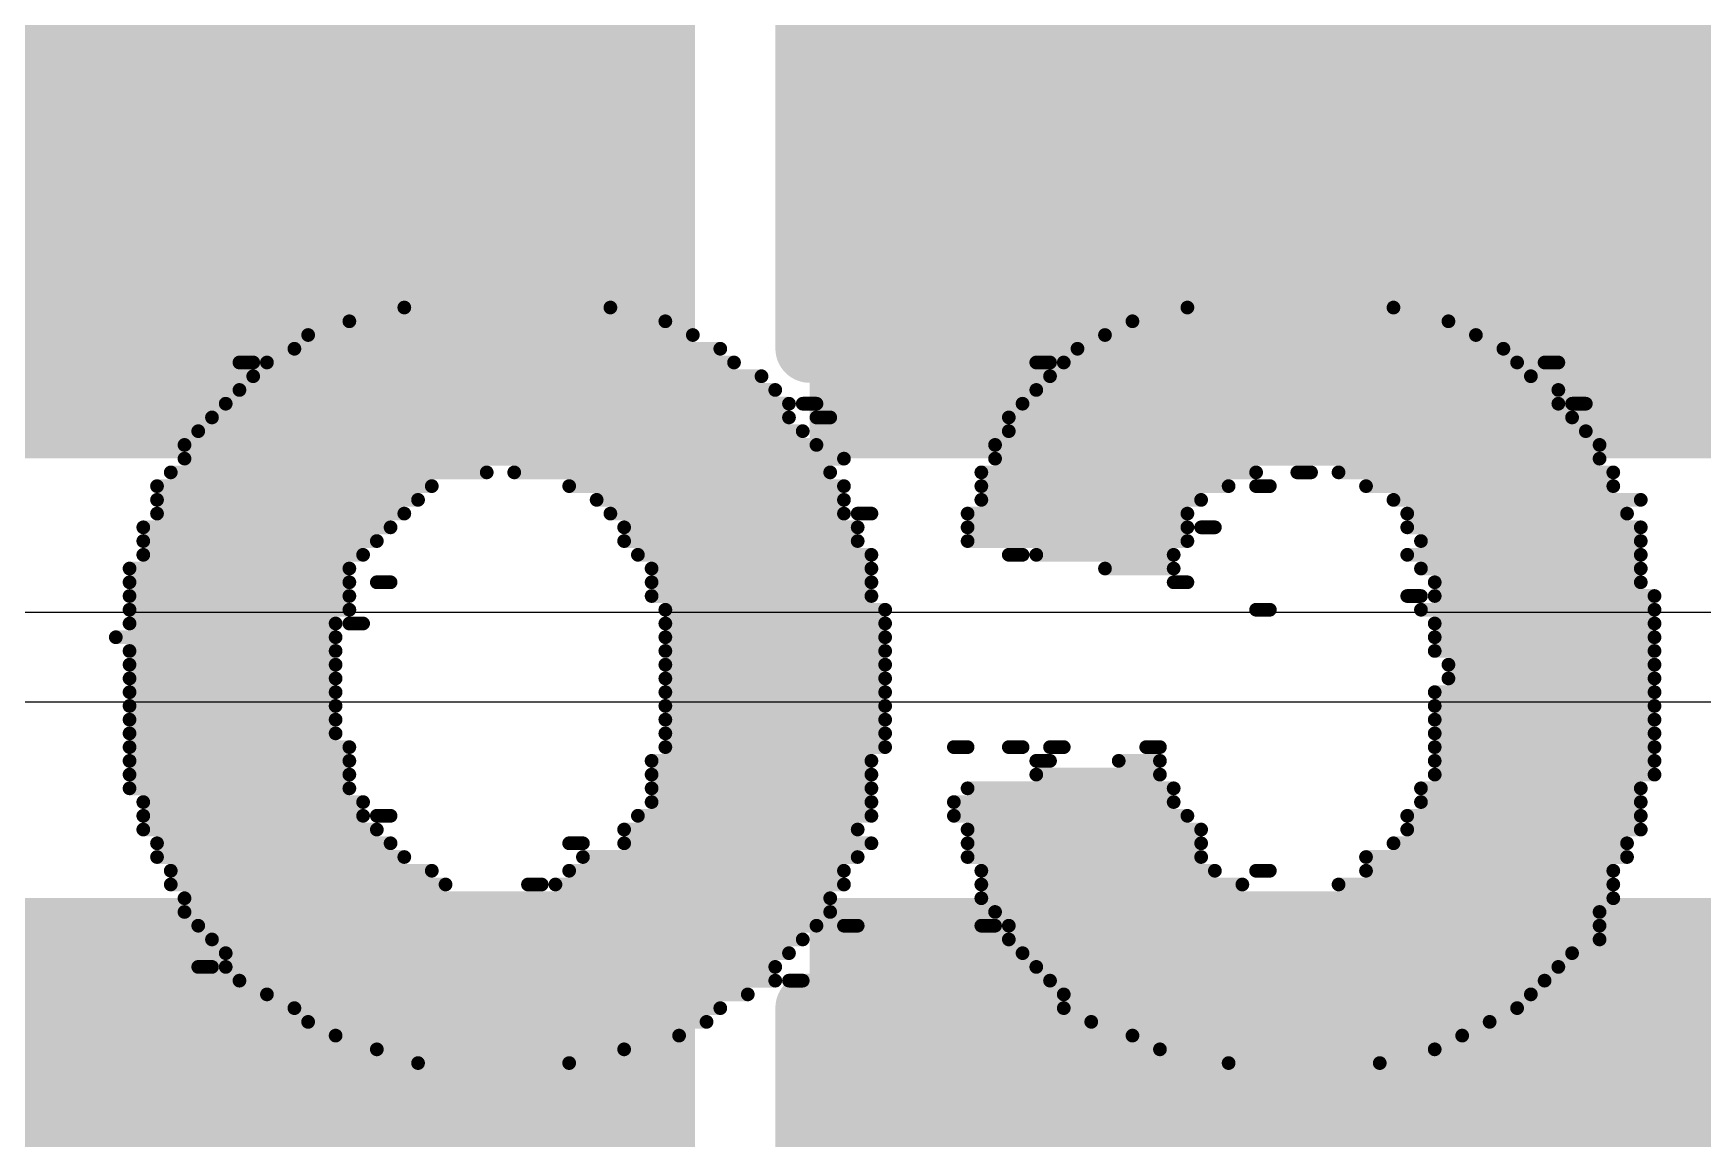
# Model space of a CAD drawing. Header units: inches. Extents: x -5 to 247, y -53 to 67.
# Drawn here: x 29.017 to 32.103, y -20.943 to -18.9 of the extents above; entities that cross this region are included whole.
import ezdxf

# ---------------------------------------------------------------- set-up
doc = ezdxf.new("R2010")
doc.units = ezdxf.units.IN
for name, color, linetype in [('Board Outline', 216, 'Continuous'), ('Bottom Overlay', 54, 'Continuous'), ('Top Layer', 1, 'Continuous'), ('Top Overlay', 2, 'Continuous'), ('Top Paste', 8, 'Continuous'), ('Top Solder', 216, 'Continuous')]:
    doc.layers.add(name, color=color, linetype=linetype)

# ---------------------------------------------------------------- blocks, each defined once
blk = doc.blocks.new('C___1206_50')
at = {"layer": 'Top Layer'}
for points in [[(-2.032, 0.889), (-0.508, 0.889), (-0.508, -0.889), (-2.032, -0.889)], [(0.508, 0.889), (2.032, 0.889), (2.032, -0.889), (0.508, -0.889)]]:
    blk.add_hatch(color=1, dxfattribs=at).paths.add_polyline_path(points)
at = {"layer": 'Top Paste'}
for points in [[(-2.032, 0.889), (-0.508, 0.889), (-0.508, -0.889), (-2.032, -0.889)], [(0.508, 0.889), (2.032, 0.889), (2.032, -0.889), (0.508, -0.889)]]:
    blk.add_hatch(color=8, dxfattribs=at).paths.add_polyline_path(points)
at = {"layer": 'Top Solder'}
for points in [[(-2.1336, 0.9906), (-0.4064, 0.9906), (-0.4064, -0.9906), (-2.1336, -0.9906)], [(0.4064, 0.9906), (2.1336, 0.9906), (2.1336, -0.9906), (0.4064, -0.9906)]]:
    blk.add_hatch(color=216, dxfattribs=at).paths.add_polyline_path(points)
at = {"layer": 'Top Overlay', "const_width": 0.127}
for points in [[(-2.1336, 0.9906), (-0.6096, 0.9906)], [(-2.1336, 0.9906), (-2.1336, -0.9906)], [(0.6096, 0.9906), (2.1336, 0.9906)], [(2.1336, 0.9906), (2.1336, -0.9906)], [(-2.1336, -0.9906), (-0.6096, -0.9906)], [(0.6096, -0.9906), (2.1336, -0.9906)]]:
    blk.add_lwpolyline(points, dxfattribs=at)
at = {"layer": 'Top Overlay', "const_width": 0.0635}
for points in [[(-2.16535, 0.9906, 1), (-2.10185, 0.9906, 1)], [(-2.16535, 0.9906, 1), (-2.10185, 0.9906, 1)], [(-0.64135, 0.9906, 1), (-0.57785, 0.9906, 1)], [(0.57785, 0.9906, 1), (0.64135, 0.9906, 1)], [(2.10185, 0.9906, 1), (2.16535, 0.9906, 1)], [(2.10185, 0.9906, 1), (2.16535, 0.9906, 1)], [(-2.16535, -0.9906, 1), (-2.10185, -0.9906, 1)], [(-2.16535, -0.9906, 1), (-2.10185, -0.9906, 1)], [(-0.64135, -0.9906, 1), (-0.57785, -0.9906, 1)], [(0.57785, -0.9906, 1), (0.64135, -0.9906, 1)], [(2.10185, -0.9906, 1), (2.16535, -0.9906, 1)], [(2.10185, -0.9906, 1), (2.16535, -0.9906, 1)]]:
    blk.add_lwpolyline(points, format="xyb", close=True, dxfattribs=at)
blk = doc.blocks.new('C___1206_51')
at = {"layer": 'Top Layer'}
for points in [[(-2.032, 0.889), (-0.508, 0.889), (-0.508, -0.889), (-2.032, -0.889)], [(0.508, 0.889), (2.032, 0.889), (2.032, -0.889), (0.508, -0.889)]]:
    blk.add_hatch(color=1, dxfattribs=at).paths.add_polyline_path(points)
at = {"layer": 'Top Paste'}
for points in [[(-2.032, 0.889), (-0.508, 0.889), (-0.508, -0.889), (-2.032, -0.889)], [(0.508, 0.889), (2.032, 0.889), (2.032, -0.889), (0.508, -0.889)]]:
    blk.add_hatch(color=8, dxfattribs=at).paths.add_polyline_path(points)
at = {"layer": 'Top Solder'}
for points in [[(-2.1336, 0.9906), (-0.4064, 0.9906), (-0.4064, -0.9906), (-2.1336, -0.9906)], [(0.4064, 0.9906), (2.1336, 0.9906), (2.1336, -0.9906), (0.4064, -0.9906)]]:
    blk.add_hatch(color=216, dxfattribs=at).paths.add_polyline_path(points)
at = {"layer": 'Top Overlay', "const_width": 0.127}
for points in [[(-2.1336, 0.9906), (-0.6096, 0.9906)], [(-2.1336, 0.9906), (-2.1336, -0.9906)], [(0.6096, 0.9906), (2.1336, 0.9906)], [(2.1336, 0.9906), (2.1336, -0.9906)], [(-2.1336, -0.9906), (-0.6096, -0.9906)], [(0.6096, -0.9906), (2.1336, -0.9906)]]:
    blk.add_lwpolyline(points, dxfattribs=at)
at = {"layer": 'Top Overlay', "const_width": 0.0635}
for points in [[(-2.16535, 0.9906, 1), (-2.10185, 0.9906, 1)], [(-2.16535, 0.9906, 1), (-2.10185, 0.9906, 1)], [(-0.64135, 0.9906, 1), (-0.57785, 0.9906, 1)], [(0.57785, 0.9906, 1), (0.64135, 0.9906, 1)], [(2.10185, 0.9906, 1), (2.16535, 0.9906, 1)], [(2.10185, 0.9906, 1), (2.16535, 0.9906, 1)], [(-2.16535, -0.9906, 1), (-2.10185, -0.9906, 1)], [(-2.16535, -0.9906, 1), (-2.10185, -0.9906, 1)], [(-0.64135, -0.9906, 1), (-0.57785, -0.9906, 1)], [(0.57785, -0.9906, 1), (0.64135, -0.9906, 1)], [(2.10185, -0.9906, 1), (2.16535, -0.9906, 1)], [(2.10185, -0.9906, 1), (2.16535, -0.9906, 1)]]:
    blk.add_lwpolyline(points, format="xyb", close=True, dxfattribs=at)

msp = doc.modelspace()

# ---------------------------------------------------------------- linework, layer by layer
at = {"layer": 'Board Outline', "const_width": 0.254}
msp.add_lwpolyline([(49.772, 6.3476, -0.6504), (32.1175, -53.0547)], format="xyb", dxfattribs=at)
at = {"layer": 'Bottom Overlay', "const_width": 0.0254}
for points in [[(29.7029, -19.4068), (30.0839, -19.4068)], [(31.1507, -19.4068), (31.5317, -19.4068)], [(29.6013, -19.4322), (30.1855, -19.4322)], [(31.0491, -19.4322), (31.6333, -19.4322)], [(29.4997, -19.483), (30.2871, -19.483)], [(29.5251, -19.4576), (30.2363, -19.4576)], [(30.9475, -19.483), (31.7349, -19.483)], [(30.9983, -19.4576), (31.6841, -19.4576)], [(29.3981, -19.5084), (29.4235, -19.5084)], [(29.4489, -19.5084), (30.3125, -19.5084)], [(30.8713, -19.5084), (30.8967, -19.5084)], [(30.9221, -19.5084), (31.7603, -19.5084)], [(31.8111, -19.5084), (31.8365, -19.5084)], [(29.4235, -19.5338), (30.3633, -19.5338)], [(30.8967, -19.5338), (31.7857, -19.5338)], [(29.3981, -19.5592), (30.3887, -19.5592)], [(30.8713, -19.5592), (31.8365, -19.5592)], [(29.3727, -19.5846), (30.4141, -19.5846)], [(30.4395, -19.5846), (30.4649, -19.5846)], [(30.8459, -19.5846), (31.8365, -19.5846)], [(31.8619, -19.5846), (31.8873, -19.5846)], [(29.3219, -19.6354), (30.4395, -19.6354)], [(29.3473, -19.61), (30.4141, -19.61)], [(30.4649, -19.61), (30.4903, -19.61)], [(30.8205, -19.61), (31.8619, -19.61)], [(30.8205, -19.6354), (31.8873, -19.6354)], [(29.2965, -19.6608), (30.4649, -19.6608)], [(30.7951, -19.6608), (31.9127, -19.6608)], [(29.2965, -19.6862), (30.5157, -19.6862)], [(30.7951, -19.6862), (31.9127, -19.6862)], [(29.2711, -19.7116), (29.8553, -19.7116)], [(29.9061, -19.7116), (30.4903, -19.7116)], [(30.7697, -19.7116), (31.2777, -19.7116)], [(31.3539, -19.7116), (31.3793, -19.7116)], [(31.4301, -19.7116), (31.9381, -19.7116)], [(29.2457, -19.737), (29.7537, -19.737)], [(29.2457, -19.7624), (29.7283, -19.7624)], [(30.0077, -19.737), (30.5157, -19.737)], [(30.0585, -19.7624), (30.5157, -19.7624)], [(30.7697, -19.737), (31.2269, -19.737)], [(30.7697, -19.7624), (31.1761, -19.7624)], [(31.2777, -19.737), (31.3031, -19.737)], [(31.4809, -19.737), (31.9381, -19.737)], [(31.5317, -19.7624), (31.9889, -19.7624)], [(29.2457, -19.7878), (29.7029, -19.7878)], [(30.0839, -19.7878), (30.5157, -19.7878)], [(30.5411, -19.7878), (30.5665, -19.7878)], [(30.7443, -19.7878), (31.1507, -19.7878)], [(31.5571, -19.7878), (31.9635, -19.7878)], [(29.2203, -19.8132), (29.6775, -19.8132)], [(30.1093, -19.8132), (30.5411, -19.8132)], [(30.7443, -19.8132), (31.1507, -19.8132)], [(31.1761, -19.8132), (31.2015, -19.8132)], [(31.5571, -19.8132), (31.9889, -19.8132)], [(29.2203, -19.8386), (29.6521, -19.8386)], [(30.1093, -19.8386), (30.5411, -19.8386)], [(30.7443, -19.8386), (31.1507, -19.8386)], [(31.5825, -19.8386), (31.9889, -19.8386)], [(29.2203, -19.864), (29.6267, -19.864)], [(30.1347, -19.864), (30.5665, -19.864)], [(30.8205, -19.864), (30.8459, -19.864)], [(30.8713, -19.864), (31.1253, -19.864)], [(31.5571, -19.864), (31.9889, -19.864)], [(29.1949, -19.8894), (29.6013, -19.8894)], [(29.1949, -19.9148), (29.6013, -19.9148)], [(29.6521, -19.9148), (29.6775, -19.9148)], [(30.1601, -19.8894), (30.5665, -19.8894)], [(30.1601, -19.9148), (30.5665, -19.9148)], [(30.9983, -19.8894), (31.1253, -19.8894)], [(31.1253, -19.9148), (31.1507, -19.9148)], [(31.5825, -19.8894), (31.9889, -19.8894)], [(31.6079, -19.9148), (31.9889, -19.9148)], [(29.1949, -19.9402), (29.6013, -19.9402)], [(30.1601, -19.9402), (30.5665, -19.9402)], [(31.5571, -19.9402), (31.5825, -19.9402)], [(31.6079, -19.9402), (32.0143, -19.9402)], [(29.1949, -19.9656), (29.6013, -19.9656)], [(30.1855, -19.9656), (30.5919, -19.9656)], [(31.2777, -19.9656), (31.3031, -19.9656)], [(31.5825, -19.9656), (32.0143, -19.9656)], [(29.1949, -19.991), (29.5759, -19.991)], [(29.6013, -19.991), (29.6267, -19.991)], [(30.1855, -19.991), (30.5919, -19.991)], [(31.6079, -19.991), (32.0143, -19.991)], [(29.1695, -20.0164), (29.5759, -20.0164)], [(30.1855, -20.0164), (30.5919, -20.0164)], [(31.6079, -20.0164), (32.0143, -20.0164)], [(29.1949, -20.0418), (29.5759, -20.0418)], [(29.1949, -20.0672), (29.5759, -20.0672)], [(30.1855, -20.0418), (30.5919, -20.0418)], [(30.1855, -20.0672), (30.5919, -20.0672)], [(31.6079, -20.0418), (32.0143, -20.0418)], [(31.6333, -20.0672), (32.0143, -20.0672)], [(29.1949, -20.0926), (29.5759, -20.0926)], [(30.1855, -20.0926), (30.5919, -20.0926)], [(31.6333, -20.0926), (32.0143, -20.0926)], [(29.1949, -20.118), (29.5759, -20.118)], [(30.1855, -20.118), (30.5919, -20.118)], [(31.6079, -20.118), (32.0143, -20.118)], [(29.1949, -20.1434), (29.5759, -20.1434)], [(30.1855, -20.1434), (30.5919, -20.1434)], [(31.6079, -20.1434), (32.0143, -20.1434)], [(29.1949, -20.1688), (29.5759, -20.1688)], [(29.1949, -20.1942), (29.5759, -20.1942)], [(30.1855, -20.1688), (30.5919, -20.1688)], [(30.1855, -20.1942), (30.5919, -20.1942)], [(31.6079, -20.1688), (32.0143, -20.1688)], [(31.6079, -20.1942), (32.0143, -20.1942)], [(29.1949, -20.2196), (29.6013, -20.2196)], [(30.1855, -20.2196), (30.5919, -20.2196)], [(30.7189, -20.2196), (30.7443, -20.2196)], [(30.8205, -20.2196), (30.8459, -20.2196)], [(30.8967, -20.2196), (30.9221, -20.2196)], [(31.0745, -20.2196), (31.0999, -20.2196)], [(31.6079, -20.2196), (32.0143, -20.2196)], [(29.1949, -20.245), (29.6013, -20.245)], [(30.1601, -20.245), (30.5665, -20.245)], [(30.8713, -20.245), (30.8967, -20.245)], [(31.0237, -20.245), (31.0999, -20.245)], [(31.6079, -20.245), (32.0143, -20.245)], [(29.1949, -20.2704), (29.6013, -20.2704)], [(30.1601, -20.2704), (30.5665, -20.2704)], [(30.8713, -20.2704), (31.0999, -20.2704)], [(31.6079, -20.2704), (32.0143, -20.2704)], [(29.1949, -20.2958), (29.6013, -20.2958)], [(30.1601, -20.2958), (30.5665, -20.2958)], [(30.7443, -20.2958), (31.1253, -20.2958)], [(31.5825, -20.2958), (31.9889, -20.2958)], [(29.2203, -20.3212), (29.6267, -20.3212)], [(29.2203, -20.3466), (29.6267, -20.3466)], [(29.6521, -20.3466), (29.6775, -20.3466)], [(30.1347, -20.3466), (30.5665, -20.3466)], [(30.1601, -20.3212), (30.5665, -20.3212)], [(30.7189, -20.3212), (31.1253, -20.3212)], [(30.7189, -20.3466), (31.1507, -20.3466)], [(31.5571, -20.3466), (31.9889, -20.3466)], [(31.5825, -20.3212), (31.9889, -20.3212)], [(29.2203, -20.372), (29.6521, -20.372)], [(30.1093, -20.372), (30.5411, -20.372)], [(30.7443, -20.372), (31.1761, -20.372)], [(31.5571, -20.372), (31.9889, -20.372)], [(29.2457, -20.3974), (29.6775, -20.3974)], [(30.0077, -20.3974), (30.0331, -20.3974)], [(30.1093, -20.3974), (30.5665, -20.3974)], [(30.7443, -20.3974), (31.1761, -20.3974)], [(31.5317, -20.3974), (31.9635, -20.3974)], [(29.2457, -20.4228), (29.7029, -20.4228)], [(30.0331, -20.4228), (30.5411, -20.4228)], [(30.7443, -20.4228), (31.1761, -20.4228)], [(31.4809, -20.4228), (31.9635, -20.4228)], [(29.2711, -20.4482), (29.7537, -20.4482)], [(30.0077, -20.4482), (30.5157, -20.4482)], [(30.7697, -20.4482), (31.2015, -20.4482)], [(31.2777, -20.4482), (31.3031, -20.4482)], [(31.4809, -20.4482), (31.9381, -20.4482)], [(29.2711, -20.4736), (29.7791, -20.4736)], [(29.2965, -20.499), (30.4903, -20.499)], [(29.9315, -20.4736), (29.9569, -20.4736)], [(29.9823, -20.4736), (30.5157, -20.4736)], [(30.7697, -20.4736), (31.2523, -20.4736)], [(30.7697, -20.499), (31.9381, -20.499)], [(31.4301, -20.4736), (31.9381, -20.4736)], [(29.2965, -20.5244), (30.4903, -20.5244)], [(30.7951, -20.5244), (31.9127, -20.5244)], [(29.3219, -20.5498), (30.4649, -20.5498)], [(30.5157, -20.5498), (30.5411, -20.5498)], [(30.7697, -20.5498), (30.7951, -20.5498)], [(30.8205, -20.5498), (31.9127, -20.5498)], [(29.3473, -20.5752), (30.4395, -20.5752)], [(30.8205, -20.5752), (31.9127, -20.5752)], [(29.3219, -20.626), (29.3473, -20.626)], [(29.3727, -20.6006), (30.4141, -20.6006)], [(29.3727, -20.626), (30.3887, -20.626)], [(30.8459, -20.6006), (31.8619, -20.6006)], [(30.8713, -20.626), (31.8365, -20.626)], [(29.3981, -20.6514), (30.3887, -20.6514)], [(30.4141, -20.6514), (30.4395, -20.6514)], [(30.8967, -20.6514), (31.8111, -20.6514)], [(29.4489, -20.6768), (30.3379, -20.6768)], [(30.9221, -20.6768), (31.7857, -20.6768)], [(29.4997, -20.7022), (30.2871, -20.7022)], [(30.9221, -20.7022), (31.7603, -20.7022)], [(29.5251, -20.7276), (30.2617, -20.7276)], [(30.9729, -20.7276), (31.7095, -20.7276)], [(29.5759, -20.753), (30.2109, -20.753)], [(29.6521, -20.7784), (30.1093, -20.7784)], [(31.0491, -20.753), (31.6587, -20.753)], [(31.0999, -20.7784), (31.6079, -20.7784)], [(29.7283, -20.8038), (30.0077, -20.8038)], [(31.2269, -20.8038), (31.5063, -20.8038)]]:
    msp.add_lwpolyline(points, dxfattribs=at)
at = {"layer": 'Bottom Overlay', "const_width": 0.0127}
for points in [[(29.6965, -19.4068, 1), (29.7092, -19.4068, 1)], [(30.0775, -19.4068, 1), (30.0902, -19.4068, 1)], [(31.1443, -19.4068, 1), (31.157, -19.4068, 1)], [(31.5253, -19.4068, 1), (31.538, -19.4068, 1)], [(29.5949, -19.4322, 1), (29.6076, -19.4322, 1)], [(30.1791, -19.4322, 1), (30.1918, -19.4322, 1)], [(31.0427, -19.4322, 1), (31.0554, -19.4322, 1)], [(31.6269, -19.4322, 1), (31.6396, -19.4322, 1)], [(29.4933, -19.483, 1), (29.506, -19.483, 1)], [(29.5187, -19.4576, 1), (29.5314, -19.4576, 1)], [(30.2299, -19.4576, 1), (30.2426, -19.4576, 1)], [(30.2807, -19.483, 1), (30.2934, -19.483, 1)], [(30.9411, -19.483, 1), (30.9538, -19.483, 1)], [(30.9919, -19.4576, 1), (31.0046, -19.4576, 1)], [(31.6777, -19.4576, 1), (31.6904, -19.4576, 1)], [(31.7285, -19.483, 1), (31.7412, -19.483, 1)], [(29.3917, -19.5084, 1), (29.4044, -19.5084, 1)], [(29.4171, -19.5084, 1), (29.4298, -19.5084, 1)], [(29.4425, -19.5084, 1), (29.4552, -19.5084, 1)], [(30.3061, -19.5084, 1), (30.3188, -19.5084, 1)], [(30.8649, -19.5084, 1), (30.8776, -19.5084, 1)], [(30.8903, -19.5084, 1), (30.903, -19.5084, 1)], [(30.9157, -19.5084, 1), (30.9284, -19.5084, 1)], [(31.7539, -19.5084, 1), (31.7666, -19.5084, 1)], [(31.8047, -19.5084, 1), (31.8174, -19.5084, 1)], [(31.8301, -19.5084, 1), (31.8428, -19.5084, 1)], [(29.4171, -19.5338, 1), (29.4298, -19.5338, 1)], [(30.3569, -19.5338, 1), (30.3696, -19.5338, 1)], [(30.8903, -19.5338, 1), (30.903, -19.5338, 1)], [(31.7793, -19.5338, 1), (31.792, -19.5338, 1)], [(29.3917, -19.5592, 1), (29.4044, -19.5592, 1)], [(30.3823, -19.5592, 1), (30.395, -19.5592, 1)], [(30.8649, -19.5592, 1), (30.8776, -19.5592, 1)], [(31.8301, -19.5592, 1), (31.8428, -19.5592, 1)], [(29.3663, -19.5846, 1), (29.379, -19.5846, 1)], [(30.4077, -19.5846, 1), (30.4204, -19.5846, 1)], [(30.4331, -19.5846, 1), (30.4458, -19.5846, 1)], [(30.4585, -19.5846, 1), (30.4712, -19.5846, 1)], [(30.8395, -19.5846, 1), (30.8522, -19.5846, 1)], [(31.8301, -19.5846, 1), (31.8428, -19.5846, 1)], [(31.8555, -19.5846, 1), (31.8682, -19.5846, 1)], [(31.8809, -19.5846, 1), (31.8936, -19.5846, 1)], [(29.3155, -19.6354, 1), (29.3282, -19.6354, 1)], [(29.3409, -19.61, 1), (29.3536, -19.61, 1)], [(30.4077, -19.61, 1), (30.4204, -19.61, 1)], [(30.4331, -19.6354, 1), (30.4458, -19.6354, 1)], [(30.4585, -19.61, 1), (30.4712, -19.61, 1)], [(30.4839, -19.61, 1), (30.4966, -19.61, 1)], [(30.8141, -19.61, 1), (30.8268, -19.61, 1)], [(30.8141, -19.6354, 1), (30.8268, -19.6354, 1)], [(31.8555, -19.61, 1), (31.8682, -19.61, 1)], [(31.8809, -19.6354, 1), (31.8936, -19.6354, 1)], [(29.2901, -19.6608, 1), (29.3028, -19.6608, 1)], [(30.4585, -19.6608, 1), (30.4712, -19.6608, 1)], [(30.7887, -19.6608, 1), (30.8014, -19.6608, 1)], [(31.9063, -19.6608, 1), (31.919, -19.6608, 1)], [(29.2901, -19.6862, 1), (29.3028, -19.6862, 1)], [(30.5093, -19.6862, 1), (30.522, -19.6862, 1)], [(30.7887, -19.6862, 1), (30.8014, -19.6862, 1)], [(31.9063, -19.6862, 1), (31.919, -19.6862, 1)], [(29.2647, -19.7116, 1), (29.2774, -19.7116, 1)], [(29.8489, -19.7116, 1), (29.8616, -19.7116, 1)], [(29.8997, -19.7116, 1), (29.9124, -19.7116, 1)], [(30.4839, -19.7116, 1), (30.4966, -19.7116, 1)], [(30.7633, -19.7116, 1), (30.776, -19.7116, 1)], [(31.2713, -19.7116, 1), (31.284, -19.7116, 1)], [(31.3475, -19.7116, 1), (31.3602, -19.7116, 1)], [(31.3729, -19.7116, 1), (31.3856, -19.7116, 1)], [(31.4237, -19.7116, 1), (31.4364, -19.7116, 1)], [(31.9317, -19.7116, 1), (31.9444, -19.7116, 1)], [(29.2393, -19.737, 1), (29.252, -19.737, 1)], [(29.2393, -19.7624, 1), (29.252, -19.7624, 1)], [(29.7219, -19.7624, 1), (29.7346, -19.7624, 1)], [(29.7473, -19.737, 1), (29.76, -19.737, 1)], [(30.0013, -19.737, 1), (30.014, -19.737, 1)], [(30.0521, -19.7624, 1), (30.0648, -19.7624, 1)], [(30.5093, -19.737, 1), (30.522, -19.737, 1)], [(30.5093, -19.7624, 1), (30.522, -19.7624, 1)], [(30.7633, -19.737, 1), (30.776, -19.737, 1)], [(30.7633, -19.7624, 1), (30.776, -19.7624, 1)], [(31.1697, -19.7624, 1), (31.1824, -19.7624, 1)], [(31.2205, -19.737, 1), (31.2332, -19.737, 1)], [(31.2713, -19.737, 1), (31.284, -19.737, 1)], [(31.2967, -19.737, 1), (31.3094, -19.737, 1)], [(31.4745, -19.737, 1), (31.4872, -19.737, 1)], [(31.5253, -19.7624, 1), (31.538, -19.7624, 1)], [(31.9317, -19.737, 1), (31.9444, -19.737, 1)], [(31.9825, -19.7624, 1), (31.9952, -19.7624, 1)], [(29.2393, -19.7878, 1), (29.252, -19.7878, 1)], [(29.6965, -19.7878, 1), (29.7092, -19.7878, 1)], [(30.0775, -19.7878, 1), (30.0902, -19.7878, 1)], [(30.5093, -19.7878, 1), (30.522, -19.7878, 1)], [(30.5347, -19.7878, 1), (30.5474, -19.7878, 1)], [(30.5601, -19.7878, 1), (30.5728, -19.7878, 1)], [(30.7379, -19.7878, 1), (30.7506, -19.7878, 1)], [(31.1443, -19.7878, 1), (31.157, -19.7878, 1)], [(31.5507, -19.7878, 1), (31.5634, -19.7878, 1)], [(31.9571, -19.7878, 1), (31.9698, -19.7878, 1)], [(29.2139, -19.8132, 1), (29.2266, -19.8132, 1)], [(29.6711, -19.8132, 1), (29.6838, -19.8132, 1)], [(30.1029, -19.8132, 1), (30.1156, -19.8132, 1)], [(30.5347, -19.8132, 1), (30.5474, -19.8132, 1)], [(30.7379, -19.8132, 1), (30.7506, -19.8132, 1)], [(31.1443, -19.8132, 1), (31.157, -19.8132, 1)], [(31.1697, -19.8132, 1), (31.1824, -19.8132, 1)], [(31.1951, -19.8132, 1), (31.2078, -19.8132, 1)], [(31.5507, -19.8132, 1), (31.5634, -19.8132, 1)], [(31.9825, -19.8132, 1), (31.9952, -19.8132, 1)], [(29.2139, -19.8386, 1), (29.2266, -19.8386, 1)], [(29.6457, -19.8386, 1), (29.6584, -19.8386, 1)], [(30.1029, -19.8386, 1), (30.1156, -19.8386, 1)], [(30.5347, -19.8386, 1), (30.5474, -19.8386, 1)], [(30.7379, -19.8386, 1), (30.7506, -19.8386, 1)], [(31.1443, -19.8386, 1), (31.157, -19.8386, 1)], [(31.5761, -19.8386, 1), (31.5888, -19.8386, 1)], [(31.9825, -19.8386, 1), (31.9952, -19.8386, 1)], [(29.2139, -19.864, 1), (29.2266, -19.864, 1)], [(29.6203, -19.864, 1), (29.633, -19.864, 1)], [(30.1283, -19.864, 1), (30.141, -19.864, 1)], [(30.5601, -19.864, 1), (30.5728, -19.864, 1)], [(30.8141, -19.864, 1), (30.8268, -19.864, 1)], [(30.8395, -19.864, 1), (30.8522, -19.864, 1)], [(30.8649, -19.864, 1), (30.8776, -19.864, 1)], [(31.1189, -19.864, 1), (31.1316, -19.864, 1)], [(31.5507, -19.864, 1), (31.5634, -19.864, 1)], [(31.9825, -19.864, 1), (31.9952, -19.864, 1)], [(29.1885, -19.8894, 1), (29.2012, -19.8894, 1)], [(29.1885, -19.9148, 1), (29.2012, -19.9148, 1)], [(29.5949, -19.8894, 1), (29.6076, -19.8894, 1)], [(29.5949, -19.9148, 1), (29.6076, -19.9148, 1)], [(29.6457, -19.9148, 1), (29.6584, -19.9148, 1)], [(29.6711, -19.9148, 1), (29.6838, -19.9148, 1)], [(30.1537, -19.8894, 1), (30.1664, -19.8894, 1)], [(30.1537, -19.9148, 1), (30.1664, -19.9148, 1)], [(30.5601, -19.8894, 1), (30.5728, -19.8894, 1)], [(30.5601, -19.9148, 1), (30.5728, -19.9148, 1)], [(30.9919, -19.8894, 1), (31.0046, -19.8894, 1)], [(31.1189, -19.8894, 1), (31.1316, -19.8894, 1)], [(31.1189, -19.9148, 1), (31.1316, -19.9148, 1)], [(31.1443, -19.9148, 1), (31.157, -19.9148, 1)], [(31.5761, -19.8894, 1), (31.5888, -19.8894, 1)], [(31.6015, -19.9148, 1), (31.6142, -19.9148, 1)], [(31.9825, -19.8894, 1), (31.9952, -19.8894, 1)], [(31.9825, -19.9148, 1), (31.9952, -19.9148, 1)], [(29.1885, -19.9402, 1), (29.2012, -19.9402, 1)], [(29.5949, -19.9402, 1), (29.6076, -19.9402, 1)], [(30.1537, -19.9402, 1), (30.1664, -19.9402, 1)], [(30.5601, -19.9402, 1), (30.5728, -19.9402, 1)], [(31.5507, -19.9402, 1), (31.5634, -19.9402, 1)], [(31.5761, -19.9402, 1), (31.5888, -19.9402, 1)], [(31.6015, -19.9402, 1), (31.6142, -19.9402, 1)], [(32.0079, -19.9402, 1), (32.0206, -19.9402, 1)], [(29.1885, -19.9656, 1), (29.2012, -19.9656, 1)], [(29.5949, -19.9656, 1), (29.6076, -19.9656, 1)], [(30.1791, -19.9656, 1), (30.1918, -19.9656, 1)], [(30.5855, -19.9656, 1), (30.5982, -19.9656, 1)], [(31.2713, -19.9656, 1), (31.284, -19.9656, 1)], [(31.2967, -19.9656, 1), (31.3094, -19.9656, 1)], [(31.5761, -19.9656, 1), (31.5888, -19.9656, 1)], [(32.0079, -19.9656, 1), (32.0206, -19.9656, 1)], [(29.1885, -19.991, 1), (29.2012, -19.991, 1)], [(29.5695, -19.991, 1), (29.5822, -19.991, 1)], [(29.5949, -19.991, 1), (29.6076, -19.991, 1)], [(29.6203, -19.991, 1), (29.633, -19.991, 1)], [(30.1791, -19.991, 1), (30.1918, -19.991, 1)], [(30.5855, -19.991, 1), (30.5982, -19.991, 1)], [(31.6015, -19.991, 1), (31.6142, -19.991, 1)], [(32.0079, -19.991, 1), (32.0206, -19.991, 1)], [(29.1631, -20.0164, 1), (29.1758, -20.0164, 1)], [(29.5695, -20.0164, 1), (29.5822, -20.0164, 1)], [(30.1791, -20.0164, 1), (30.1918, -20.0164, 1)], [(30.5855, -20.0164, 1), (30.5982, -20.0164, 1)], [(31.6015, -20.0164, 1), (31.6142, -20.0164, 1)], [(32.0079, -20.0164, 1), (32.0206, -20.0164, 1)], [(29.1885, -20.0418, 1), (29.2012, -20.0418, 1)], [(29.1885, -20.0672, 1), (29.2012, -20.0672, 1)], [(29.5695, -20.0418, 1), (29.5822, -20.0418, 1)], [(29.5695, -20.0672, 1), (29.5822, -20.0672, 1)], [(30.1791, -20.0418, 1), (30.1918, -20.0418, 1)], [(30.1791, -20.0672, 1), (30.1918, -20.0672, 1)], [(30.5855, -20.0418, 1), (30.5982, -20.0418, 1)], [(30.5855, -20.0672, 1), (30.5982, -20.0672, 1)], [(31.6015, -20.0418, 1), (31.6142, -20.0418, 1)], [(31.6269, -20.0672, 1), (31.6396, -20.0672, 1)], [(32.0079, -20.0418, 1), (32.0206, -20.0418, 1)], [(32.0079, -20.0672, 1), (32.0206, -20.0672, 1)], [(29.1885, -20.0926, 1), (29.2012, -20.0926, 1)], [(29.5695, -20.0926, 1), (29.5822, -20.0926, 1)], [(30.1791, -20.0926, 1), (30.1918, -20.0926, 1)], [(30.5855, -20.0926, 1), (30.5982, -20.0926, 1)], [(31.6269, -20.0926, 1), (31.6396, -20.0926, 1)], [(32.0079, -20.0926, 1), (32.0206, -20.0926, 1)], [(29.1885, -20.118, 1), (29.2012, -20.118, 1)], [(29.5695, -20.118, 1), (29.5822, -20.118, 1)], [(30.1791, -20.118, 1), (30.1918, -20.118, 1)], [(30.5855, -20.118, 1), (30.5982, -20.118, 1)], [(31.6015, -20.118, 1), (31.6142, -20.118, 1)], [(32.0079, -20.118, 1), (32.0206, -20.118, 1)], [(29.1885, -20.1434, 1), (29.2012, -20.1434, 1)], [(29.5695, -20.1434, 1), (29.5822, -20.1434, 1)], [(30.1791, -20.1434, 1), (30.1918, -20.1434, 1)], [(30.5855, -20.1434, 1), (30.5982, -20.1434, 1)], [(31.6015, -20.1434, 1), (31.6142, -20.1434, 1)], [(32.0079, -20.1434, 1), (32.0206, -20.1434, 1)], [(29.1885, -20.1688, 1), (29.2012, -20.1688, 1)], [(29.1885, -20.1942, 1), (29.2012, -20.1942, 1)], [(29.5695, -20.1688, 1), (29.5822, -20.1688, 1)], [(29.5695, -20.1942, 1), (29.5822, -20.1942, 1)], [(30.1791, -20.1688, 1), (30.1918, -20.1688, 1)], [(30.1791, -20.1942, 1), (30.1918, -20.1942, 1)], [(30.5855, -20.1688, 1), (30.5982, -20.1688, 1)], [(30.5855, -20.1942, 1), (30.5982, -20.1942, 1)], [(31.6015, -20.1688, 1), (31.6142, -20.1688, 1)], [(31.6015, -20.1942, 1), (31.6142, -20.1942, 1)], [(32.0079, -20.1688, 1), (32.0206, -20.1688, 1)], [(32.0079, -20.1942, 1), (32.0206, -20.1942, 1)], [(29.1885, -20.2196, 1), (29.2012, -20.2196, 1)], [(29.5949, -20.2196, 1), (29.6076, -20.2196, 1)], [(30.1791, -20.2196, 1), (30.1918, -20.2196, 1)], [(30.5855, -20.2196, 1), (30.5982, -20.2196, 1)], [(30.7125, -20.2196, 1), (30.7252, -20.2196, 1)], [(30.7379, -20.2196, 1), (30.7506, -20.2196, 1)], [(30.8141, -20.2196, 1), (30.8268, -20.2196, 1)], [(30.8395, -20.2196, 1), (30.8522, -20.2196, 1)], [(30.8903, -20.2196, 1), (30.903, -20.2196, 1)], [(30.9157, -20.2196, 1), (30.9284, -20.2196, 1)], [(31.0681, -20.2196, 1), (31.0808, -20.2196, 1)], [(31.0935, -20.2196, 1), (31.1062, -20.2196, 1)], [(31.6015, -20.2196, 1), (31.6142, -20.2196, 1)], [(32.0079, -20.2196, 1), (32.0206, -20.2196, 1)], [(29.1885, -20.245, 1), (29.2012, -20.245, 1)], [(29.5949, -20.245, 1), (29.6076, -20.245, 1)], [(30.1537, -20.245, 1), (30.1664, -20.245, 1)], [(30.5601, -20.245, 1), (30.5728, -20.245, 1)], [(30.8649, -20.245, 1), (30.8776, -20.245, 1)], [(30.8903, -20.245, 1), (30.903, -20.245, 1)], [(31.0173, -20.245, 1), (31.03, -20.245, 1)], [(31.0935, -20.245, 1), (31.1062, -20.245, 1)], [(31.6015, -20.245, 1), (31.6142, -20.245, 1)], [(32.0079, -20.245, 1), (32.0206, -20.245, 1)], [(29.1885, -20.2704, 1), (29.2012, -20.2704, 1)], [(29.5949, -20.2704, 1), (29.6076, -20.2704, 1)], [(30.1537, -20.2704, 1), (30.1664, -20.2704, 1)], [(30.5601, -20.2704, 1), (30.5728, -20.2704, 1)], [(30.8649, -20.2704, 1), (30.8776, -20.2704, 1)], [(31.0935, -20.2704, 1), (31.1062, -20.2704, 1)], [(31.6015, -20.2704, 1), (31.6142, -20.2704, 1)], [(32.0079, -20.2704, 1), (32.0206, -20.2704, 1)], [(29.1885, -20.2958, 1), (29.2012, -20.2958, 1)], [(29.5949, -20.2958, 1), (29.6076, -20.2958, 1)], [(30.1537, -20.2958, 1), (30.1664, -20.2958, 1)], [(30.5601, -20.2958, 1), (30.5728, -20.2958, 1)], [(30.7379, -20.2958, 1), (30.7506, -20.2958, 1)], [(31.1189, -20.2958, 1), (31.1316, -20.2958, 1)], [(31.5761, -20.2958, 1), (31.5888, -20.2958, 1)], [(31.9825, -20.2958, 1), (31.9952, -20.2958, 1)], [(29.2139, -20.3212, 1), (29.2266, -20.3212, 1)], [(29.2139, -20.3466, 1), (29.2266, -20.3466, 1)], [(29.6203, -20.3212, 1), (29.633, -20.3212, 1)], [(29.6203, -20.3466, 1), (29.633, -20.3466, 1)], [(29.6457, -20.3466, 1), (29.6584, -20.3466, 1)], [(29.6711, -20.3466, 1), (29.6838, -20.3466, 1)], [(30.1283, -20.3466, 1), (30.141, -20.3466, 1)], [(30.1537, -20.3212, 1), (30.1664, -20.3212, 1)], [(30.5601, -20.3212, 1), (30.5728, -20.3212, 1)], [(30.5601, -20.3466, 1), (30.5728, -20.3466, 1)], [(30.7125, -20.3212, 1), (30.7252, -20.3212, 1)], [(30.7125, -20.3466, 1), (30.7252, -20.3466, 1)], [(31.1189, -20.3212, 1), (31.1316, -20.3212, 1)], [(31.1443, -20.3466, 1), (31.157, -20.3466, 1)], [(31.5507, -20.3466, 1), (31.5634, -20.3466, 1)], [(31.5761, -20.3212, 1), (31.5888, -20.3212, 1)], [(31.9825, -20.3212, 1), (31.9952, -20.3212, 1)], [(31.9825, -20.3466, 1), (31.9952, -20.3466, 1)], [(29.2139, -20.372, 1), (29.2266, -20.372, 1)], [(29.6457, -20.372, 1), (29.6584, -20.372, 1)], [(30.1029, -20.372, 1), (30.1156, -20.372, 1)], [(30.5347, -20.372, 1), (30.5474, -20.372, 1)], [(30.7379, -20.372, 1), (30.7506, -20.372, 1)], [(31.1697, -20.372, 1), (31.1824, -20.372, 1)], [(31.5507, -20.372, 1), (31.5634, -20.372, 1)], [(31.9825, -20.372, 1), (31.9952, -20.372, 1)], [(29.2393, -20.3974, 1), (29.252, -20.3974, 1)], [(29.6711, -20.3974, 1), (29.6838, -20.3974, 1)], [(30.0013, -20.3974, 1), (30.014, -20.3974, 1)], [(30.0267, -20.3974, 1), (30.0394, -20.3974, 1)], [(30.1029, -20.3974, 1), (30.1156, -20.3974, 1)], [(30.5601, -20.3974, 1), (30.5728, -20.3974, 1)], [(30.7379, -20.3974, 1), (30.7506, -20.3974, 1)], [(31.1697, -20.3974, 1), (31.1824, -20.3974, 1)], [(31.5253, -20.3974, 1), (31.538, -20.3974, 1)], [(31.9571, -20.3974, 1), (31.9698, -20.3974, 1)], [(29.2393, -20.4228, 1), (29.252, -20.4228, 1)], [(29.6965, -20.4228, 1), (29.7092, -20.4228, 1)], [(30.0267, -20.4228, 1), (30.0394, -20.4228, 1)], [(30.5347, -20.4228, 1), (30.5474, -20.4228, 1)], [(30.7379, -20.4228, 1), (30.7506, -20.4228, 1)], [(31.1697, -20.4228, 1), (31.1824, -20.4228, 1)], [(31.4745, -20.4228, 1), (31.4872, -20.4228, 1)], [(31.9571, -20.4228, 1), (31.9698, -20.4228, 1)], [(29.2647, -20.4482, 1), (29.2774, -20.4482, 1)], [(29.7473, -20.4482, 1), (29.76, -20.4482, 1)], [(30.0013, -20.4482, 1), (30.014, -20.4482, 1)], [(30.5093, -20.4482, 1), (30.522, -20.4482, 1)], [(30.7633, -20.4482, 1), (30.776, -20.4482, 1)], [(31.1951, -20.4482, 1), (31.2078, -20.4482, 1)], [(31.2713, -20.4482, 1), (31.284, -20.4482, 1)], [(31.2967, -20.4482, 1), (31.3094, -20.4482, 1)], [(31.4745, -20.4482, 1), (31.4872, -20.4482, 1)], [(31.9317, -20.4482, 1), (31.9444, -20.4482, 1)], [(29.2647, -20.4736, 1), (29.2774, -20.4736, 1)], [(29.2901, -20.499, 1), (29.3028, -20.499, 1)], [(29.7727, -20.4736, 1), (29.7854, -20.4736, 1)], [(29.9251, -20.4736, 1), (29.9378, -20.4736, 1)], [(29.9505, -20.4736, 1), (29.9632, -20.4736, 1)], [(29.9759, -20.4736, 1), (29.9886, -20.4736, 1)], [(30.4839, -20.499, 1), (30.4966, -20.499, 1)], [(30.5093, -20.4736, 1), (30.522, -20.4736, 1)], [(30.7633, -20.4736, 1), (30.776, -20.4736, 1)], [(30.7633, -20.499, 1), (30.776, -20.499, 1)], [(31.2459, -20.4736, 1), (31.2586, -20.4736, 1)], [(31.4237, -20.4736, 1), (31.4364, -20.4736, 1)], [(31.9317, -20.4736, 1), (31.9444, -20.4736, 1)], [(31.9317, -20.499, 1), (31.9444, -20.499, 1)], [(29.2901, -20.5244, 1), (29.3028, -20.5244, 1)], [(30.4839, -20.5244, 1), (30.4966, -20.5244, 1)], [(30.7887, -20.5244, 1), (30.8014, -20.5244, 1)], [(31.9063, -20.5244, 1), (31.919, -20.5244, 1)], [(29.3155, -20.5498, 1), (29.3282, -20.5498, 1)], [(30.4585, -20.5498, 1), (30.4712, -20.5498, 1)], [(30.5093, -20.5498, 1), (30.522, -20.5498, 1)], [(30.5347, -20.5498, 1), (30.5474, -20.5498, 1)], [(30.7633, -20.5498, 1), (30.776, -20.5498, 1)], [(30.7887, -20.5498, 1), (30.8014, -20.5498, 1)], [(30.8141, -20.5498, 1), (30.8268, -20.5498, 1)], [(31.9063, -20.5498, 1), (31.919, -20.5498, 1)], [(29.3409, -20.5752, 1), (29.3536, -20.5752, 1)], [(30.4331, -20.5752, 1), (30.4458, -20.5752, 1)], [(30.8141, -20.5752, 1), (30.8268, -20.5752, 1)], [(31.9063, -20.5752, 1), (31.919, -20.5752, 1)], [(29.3155, -20.626, 1), (29.3282, -20.626, 1)], [(29.3409, -20.626, 1), (29.3536, -20.626, 1)], [(29.3663, -20.6006, 1), (29.379, -20.6006, 1)], [(29.3663, -20.626, 1), (29.379, -20.626, 1)], [(30.3823, -20.626, 1), (30.395, -20.626, 1)], [(30.4077, -20.6006, 1), (30.4204, -20.6006, 1)], [(30.8395, -20.6006, 1), (30.8522, -20.6006, 1)], [(30.8649, -20.626, 1), (30.8776, -20.626, 1)], [(31.8301, -20.626, 1), (31.8428, -20.626, 1)], [(31.8555, -20.6006, 1), (31.8682, -20.6006, 1)], [(29.3917, -20.6514, 1), (29.4044, -20.6514, 1)], [(30.3823, -20.6514, 1), (30.395, -20.6514, 1)], [(30.4077, -20.6514, 1), (30.4204, -20.6514, 1)], [(30.4331, -20.6514, 1), (30.4458, -20.6514, 1)], [(30.8903, -20.6514, 1), (30.903, -20.6514, 1)], [(31.8047, -20.6514, 1), (31.8174, -20.6514, 1)], [(29.4425, -20.6768, 1), (29.4552, -20.6768, 1)], [(30.3315, -20.6768, 1), (30.3442, -20.6768, 1)], [(30.9157, -20.6768, 1), (30.9284, -20.6768, 1)], [(31.7793, -20.6768, 1), (31.792, -20.6768, 1)], [(29.4933, -20.7022, 1), (29.506, -20.7022, 1)], [(30.2807, -20.7022, 1), (30.2934, -20.7022, 1)], [(30.9157, -20.7022, 1), (30.9284, -20.7022, 1)], [(31.7539, -20.7022, 1), (31.7666, -20.7022, 1)], [(29.5187, -20.7276, 1), (29.5314, -20.7276, 1)], [(30.2553, -20.7276, 1), (30.268, -20.7276, 1)], [(30.9665, -20.7276, 1), (30.9792, -20.7276, 1)], [(31.7031, -20.7276, 1), (31.7158, -20.7276, 1)], [(29.5695, -20.753, 1), (29.5822, -20.753, 1)], [(29.6457, -20.7784, 1), (29.6584, -20.7784, 1)], [(30.1029, -20.7784, 1), (30.1156, -20.7784, 1)], [(30.2045, -20.753, 1), (30.2172, -20.753, 1)], [(31.0427, -20.753, 1), (31.0554, -20.753, 1)], [(31.0935, -20.7784, 1), (31.1062, -20.7784, 1)], [(31.6015, -20.7784, 1), (31.6142, -20.7784, 1)], [(31.6523, -20.753, 1), (31.665, -20.753, 1)], [(29.7219, -20.8038, 1), (29.7346, -20.8038, 1)], [(30.0013, -20.8038, 1), (30.014, -20.8038, 1)], [(31.2205, -20.8038, 1), (31.2332, -20.8038, 1)], [(31.4999, -20.8038, 1), (31.5126, -20.8038, 1)]]:
    msp.add_lwpolyline(points, format="xyb", close=True, dxfattribs=at)
at = {"layer": 'Top Layer'}
for p, q in [((32.2303, -19.9706), (28.2972, -19.9706)), ((28.2972, -20.1356), (32.162, -20.1356))]:
    msp.add_line(p, q, dxfattribs=at)

# ---------------------------------------------------------------- block references
at = {"rotation": 90}
for name, p in [('C___1206_50', (29.1862, -20.0921)), ('C___1206_51', (31.443, -20.0921))]:
    msp.add_blockref(name, p, dxfattribs=at)

doc.saveas('drawing.dxf')
